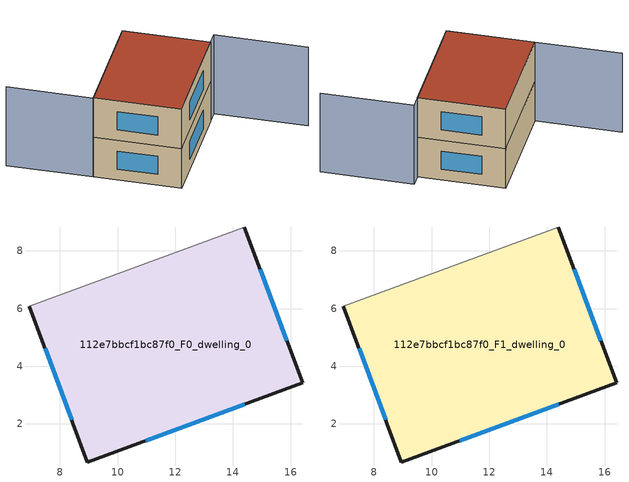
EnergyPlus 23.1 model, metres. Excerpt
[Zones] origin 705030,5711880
112e7bbcf1bc87f0_F0_dwelling_0
 floor ground (EU_floor_Construction): 14.4,8.83 16.42,3.42 8.96,0.68 6.94,6.08 z0
 wall outside (EU_wall_Construction): 6.94,6.08 8.96,0.68 16.42,3.42 14.4,8.83 z0:3
 wall adiabatic (EU_wall_Construction): 14.4,8.83 6.94,6.08 z0:3
 window (EU_Window_Construction): 15.87,4.88 14.94,7.36 / 10.98,1.42 14.4,2.68 / 7.49,4.62 8.41,2.14 z0.81:2.19
112e7bbcf1bc87f0_F1_dwelling_0
 floor to 112e7bbcf1bc87f0_F0_dwelling_0 (EU_floor_Construction): 14.4,8.83 16.42,3.42 8.96,0.68 6.94,6.08 z3
 wall outside (EU_wall_Construction): 6.94,6.08 8.96,0.68 16.42,3.42 14.4,8.83 z3:6
 wall adiabatic (EU_wall_Construction): 14.4,8.83 6.94,6.08 z3:6
 window (EU_Window_Construction): 15.87,4.88 14.94,7.36 / 10.98,1.42 14.4,2.68 / 7.49,4.62 8.41,2.14 z3.81:5.19
 roof outside (EU_roof_Construction): 16.42,3.42 14.4,8.83 6.94,6.08 8.96,0.68 z6
shading: 9.77,0.99 17.24,3.74 / 17.24,3.74 19.36,-2.03 / 14.4,8.83 6.93,6.07 / 6.93,6.07 4.95,11.42 z0:6
[Building]
EU S2 Campaign: North Axis=0; Terrain=City; Solar Distribution=FullExterior
[Site:Location]
London: Latitude=51.5; Longitude=-0.5; Time Zone=0; Elevation=25
[SizingPeriod:WeatherFileDays]
AnnualSizingPeriod: Begin Month=1; Begin Day of Month=1; End Month=12; End Day of Month=31; Day of Week for Start Day=Monday; Use Weather File Daylight Saving Period=No; Use Weather File Rain and Snow Indicators=No
[MATERIAL]
EU_InternalMass_Material: Roughness=MediumRough; Thickness=0.1; Conductivity=1; Density=1800; Specific Heat=900; Thermal Absorptance=0.9; Solar Absorptance=0.7; Visible Absorptance=0.7
[MATERIAL:NOMASS] Roughness=MediumRough; Thermal Absorptance=0.9; Solar Absorptance=0.7; Visible Absorptance=0.7
Name | Thermal Resistance
EU_wall_NoMass | 0.727863
EU_roof_NoMass | 0.773354
EU_floor_NoMass | 1.79329
[WINDOWMATERIAL:SIMPLEGLAZINGSYSTEM]
EU_Window_SimpleGlazing: UFactor=2.58614; Solar Heat Gain Coefficient=0.76; Visible Transmittance=0.76
[CONSTRUCTION]
EU_wall_Construction: EU_wall_NoMass
EU_roof_Construction: EU_roof_NoMass
EU_floor_Construction: EU_floor_NoMass
EU_Window_Construction: EU_Window_SimpleGlazing
EU_InternalMass_Construction: EU_InternalMass_Material
[ZONE] Type=1; Multiplier=1; Ceiling Height=autocalculate; Volume=137.536; Floor Area=autocalculate; Part of Total Floor Area=Yes
112e7bbcf1bc87f0_F0_dwelling_0; 112e7bbcf1bc87f0_F1_dwelling_0
[INTERNALMASS] Construction=EU_InternalMass_Construction; Surface Area=45.8452
Name | Zone or ZoneList
112e7bbcf1bc87f0_F0_dwelling_0_EU_InternalMass | 112e7bbcf1bc87f0_F0_dwelling_0
112e7bbcf1bc87f0_F1_dwelling_0_EU_InternalMass | 112e7bbcf1bc87f0_F1_dwelling_0
[OTHEREQUIPMENT] Fuel Type=Electricity; Design Level Calculation Method=Watts/Area; Power per Zone Floor Area=1; Fraction Latent=0; Fraction Radiant=0; Fraction Lost=0; Carbon Dioxide Generation Rate=0; EndUse Subcategory=EU_Step8_InternalGains
Name | Zone or ZoneList or Space or SpaceList | Schedule
EU_Step8_InternalGain_112e7bbcf1bc87f0_F0_dwelling_0_f000 | 112e7bbcf1bc87f0_F0_dwelling_0 | EU_Step8_GainSchedule_112e7bbcf1bc87f0_F0_dwelling_0_f000
EU_Step8_InternalGain_112e7bbcf1bc87f0_F1_dwelling_0_f000 | 112e7bbcf1bc87f0_F1_dwelling_0 | EU_Step8_GainSchedule_112e7bbcf1bc87f0_F1_dwelling_0_f000
[ZONEVENTILATION:DESIGNFLOWRATE] Schedule=EU_AlwaysOn; Design Flow Rate Calculation Method=AirChanges/Hour; Air Changes per Hour=0.484901; Ventilation Type=Natural; Fan Pressure Rise=0; Fan Total Efficiency=1; Constant Term Coefficient=1; Temperature Term Coefficient=0; Velocity Term Coefficient=0; Velocity Squared Term Coefficient=0; Minimum Indoor Temperature=-100; Maximum Indoor Temperature=100; Delta Temperature=-100; Minimum Outdoor Temperature=-100; Maximum Outdoor Temperature=100; Maximum Wind Speed=40
Name | Zone or ZoneList or Space or SpaceList
EU_ConstantAir_112e7bbcf1bc87f0_F0_dwelling_0 | 112e7bbcf1bc87f0_F0_dwelling_0
EU_ConstantAir_112e7bbcf1bc87f0_F1_dwelling_0 | 112e7bbcf1bc87f0_F1_dwelling_0
[HVACTEMPLATE:THERMOSTAT] Constant Heating Setpoint=20; Constant Cooling Setpoint=50
EU_HeatOnly_112e7bbcf1bc87f0_F0_dwelling_0; EU_HeatOnly_112e7bbcf1bc87f0_F1_dwelling_0
[HVACTEMPLATE:ZONE:IDEALLOADSAIRSYSTEM] System Availability Schedule=EU_AlwaysOn; Maximum Heating Supply Air Temperature=50; Minimum Cooling Supply Air Temperature=13; Maximum Heating Supply Air Humidity Ratio=0.0156; Minimum Cooling Supply Air Humidity Ratio=0.0077; Heating Limit=NoLimit; Cooling Limit=NoLimit; Heating Availability Schedule=EU_AlwaysOn; Cooling Availability Schedule=EU_CoolingOff; Dehumidification Control Type=ConstantSensibleHeatRatio; Cooling Sensible Heat Ratio=0.7; Dehumidification Setpoint=60; Humidification Control Type=None; Humidification Setpoint=30; Outdoor Air Method=None; Outdoor Air Flow Rate per Person=0.00944; Outdoor Air Flow Rate per Zone Floor Area=0; Outdoor Air Flow Rate per Zone=0; Demand Controlled Ventilation Type=None; Outdoor Air Economizer Type=NoEconomizer; Heat Recovery Type=None; Sensible Heat Recovery Effectiveness=0.7; Latent Heat Recovery Effectiveness=0.65
Name | Template Thermostat
112e7bbcf1bc87f0_F0_dwelling_0 | EU_HeatOnly_112e7bbcf1bc87f0_F0_dwelling_0
112e7bbcf1bc87f0_F1_dwelling_0 | EU_HeatOnly_112e7bbcf1bc87f0_F1_dwelling_0
[SIZING:ZONE] Zone Cooling Design Supply Air Temperature Input Method=SupplyAirTemperature; Zone Cooling Design Supply Air Temperature=13; Zone Heating Design Supply Air Temperature Input Method=SupplyAirTemperature; Zone Heating Design Supply Air Temperature=50; Zone Cooling Design Supply Air Humidity Ratio=0.008; Zone Heating Design Supply Air Humidity Ratio=0.008; Cooling Design Air Flow Method=DesignDay; Cooling Design Air Flow Rate=0; Cooling Minimum Air Flow per Zone Floor Area=0.000762; Cooling Minimum Air Flow=0; Cooling Minimum Air Flow Fraction=0.2; Heating Design Air Flow Method=DesignDay; Heating Design Air Flow Rate=0; Heating Maximum Air Flow per Zone Floor Area=0.002032; Heating Maximum Air Flow=0.141576; Heating Maximum Air Flow Fraction=0.3; Account for Dedicated Outdoor Air System=No; Dedicated Outdoor Air System Control Strategy=NeutralSupplyAir; Dedicated Outdoor Air Low Setpoint Temperature for Design=autosize; Dedicated Outdoor Air High Setpoint Temperature for Design=autosize; Zone Load Sizing Method=Sensible Load Only No Latent Load; Zone Latent Cooling Design Supply Air Humidity Ratio Input Method=HumidityRatioDifference; Zone Cooling Design Supply Air Humidity Ratio Difference=0.005; Zone Latent Heating Design Supply Air Humidity Ratio Input Method=HumidityRatioDifference; Zone Humidification Design Supply Air Humidity Ratio Difference=0.005
112e7bbcf1bc87f0_F0_dwelling_0; 112e7bbcf1bc87f0_F1_dwelling_0
[SCHEDULE:CONSTANT]
Name | Hourly Value
EU_AlwaysOn | 1
EU_CoolingOff | 0
[SCHEDULE:FILE] Column Number=1; Rows to Skip at Top=0; Number of Hours of Data=8760; Column Separator=Comma; Interpolate to Timestep=No; Minutes per Item=60; Adjust Schedule for Daylight Savings=Yes
Name | File
EU_Step8_GainSchedule_112e7bbcf1bc87f0_F0_dwelling_0_f000 | ../../schedules/112e7bbcf1bc87f0/112e7bbcf1bc87f0_F0_dwelling_0_f000_gain.csv
EU_Step8_GainSchedule_112e7bbcf1bc87f0_F1_dwelling_0_f000 | ../../schedules/112e7bbcf1bc87f0/112e7bbcf1bc87f0_F1_dwelling_0_f000_gain.csv
